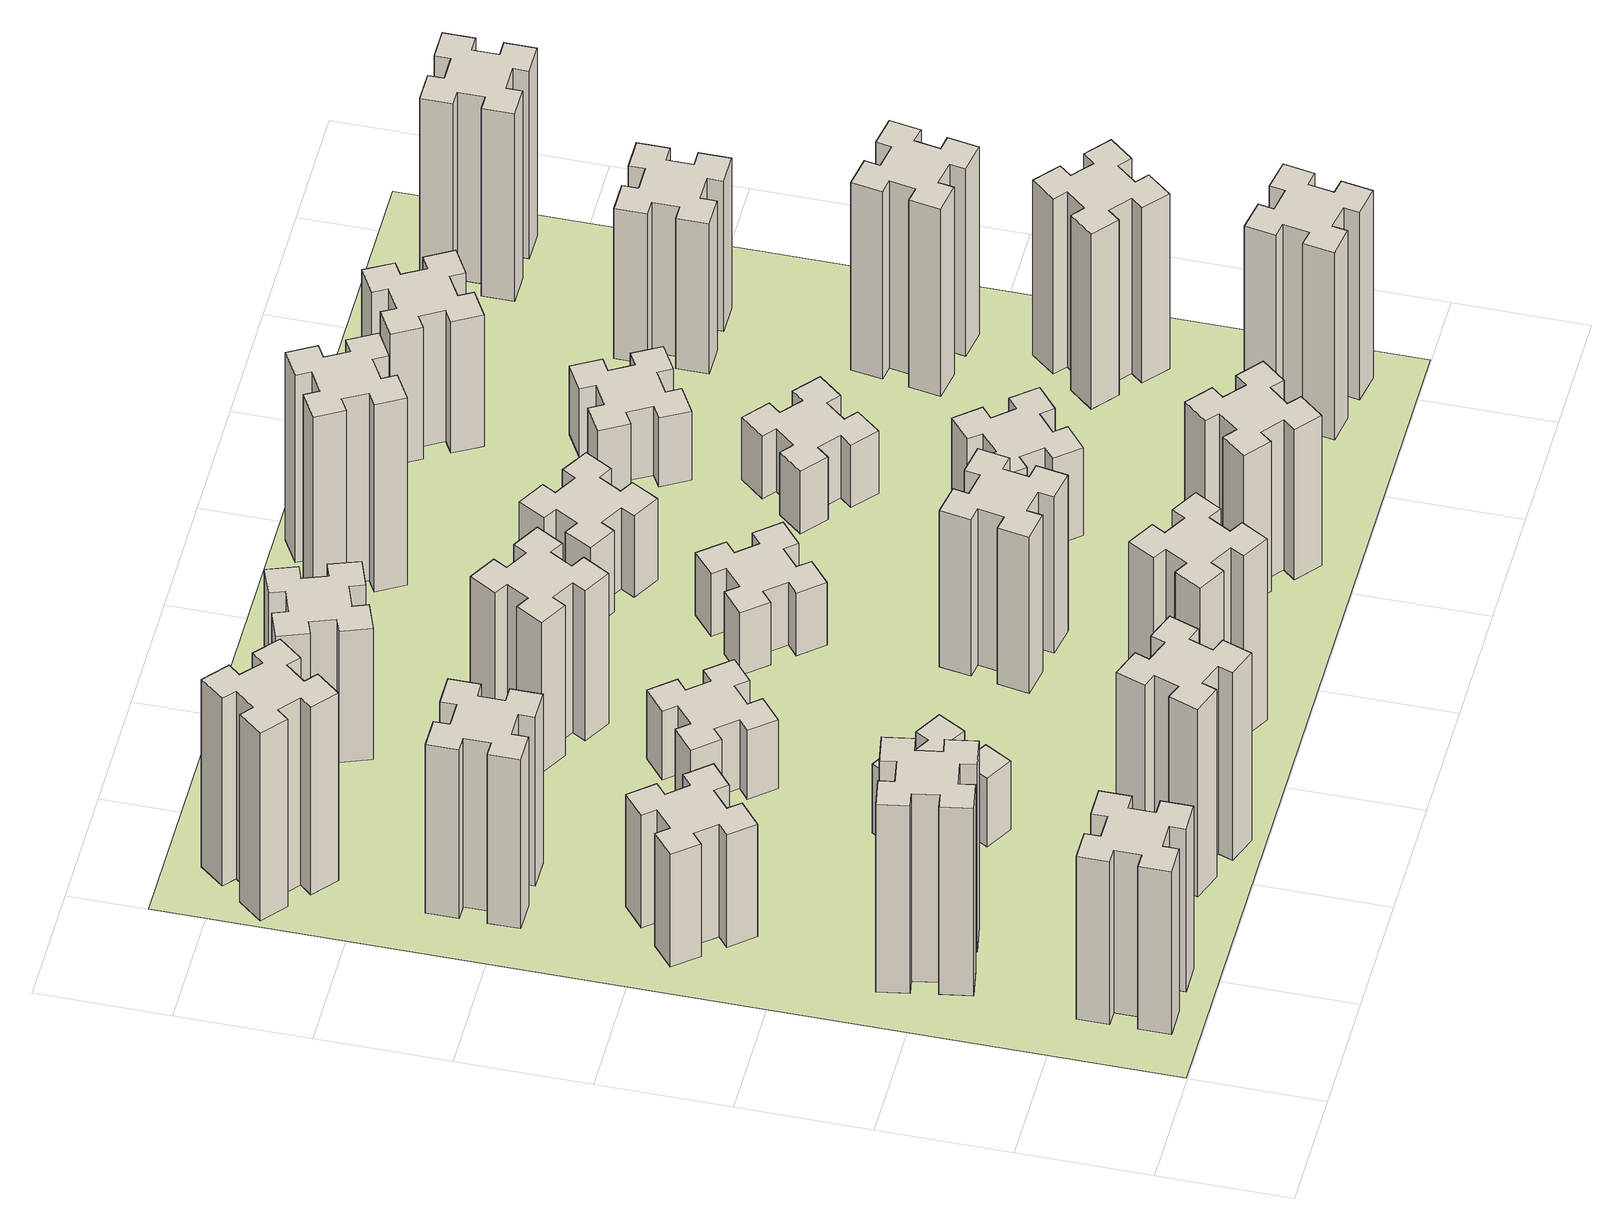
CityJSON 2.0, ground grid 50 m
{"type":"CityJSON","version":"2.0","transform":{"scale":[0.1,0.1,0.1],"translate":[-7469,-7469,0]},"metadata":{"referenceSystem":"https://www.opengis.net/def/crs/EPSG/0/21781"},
"CityObjects":{
"building1":{"type":"Building","attributes":{"class":"1000","function":"1000","usage":"1000","yearOfConstruction":2016,"roofType":"1000","measuredHeight":78,"storeysAboveGround":30,"storeysBelowGround":0},"geometry":[{"type":"Solid","lod":"1","boundaries":[[[[0,1,2,3,4,5,6,7,8,9,10,11,12,13,14,15,16,17,18,19]],[[17,16,20,21]],[[16,15,22,20]],[[15,14,23,22]],[[14,13,24,23]],[[13,12,25,24]],[[12,11,26,25]],[[11,10,27,26]],[[10,9,28,27]],[[9,8,29,28]],[[8,7,30,29]],[[7,6,31,30]],[[6,5,32,31]],[[5,4,33,32]],[[4,3,34,33]],[[3,2,35,34]],[[2,1,36,35]],[[1,0,37,36]],[[0,19,38,37]],[[19,18,39,38]],[[18,17,21,39]],[[24,25,26,27,28,29,30,31,32,33,34,35,36,37,38,39,21,20,22,23]]]]}]},
"building2":{"type":"Building","attributes":{"class":"1000","function":"1000","usage":"1000","yearOfConstruction":2016,"roofType":"1000","measuredHeight":90,"storeysAboveGround":30,"storeysBelowGround":0},"geometry":[{"type":"Solid","lod":"1","boundaries":[[[[40,41,42,43,44,45,46,47,48,49,50,51,52,53,54,55,56,57,58,59]],[[57,56,60,61]],[[56,55,62,60]],[[55,54,63,62]],[[54,53,64,63]],[[53,52,65,64]],[[52,51,66,65]],[[51,50,67,66]],[[50,49,68,67]],[[49,48,69,68]],[[48,47,70,69]],[[47,46,71,70]],[[46,45,72,71]],[[45,44,73,72]],[[44,43,74,73]],[[43,42,75,74]],[[42,41,76,75]],[[41,40,77,76]],[[40,59,78,77]],[[59,58,79,78]],[[58,57,61,79]],[[64,65,66,67,68,69,70,71,72,73,74,75,76,77,78,79,61,60,62,63]]]]}]},
"building3":{"type":"Building","attributes":{"class":"1000","function":"1000","usage":"1000","yearOfConstruction":2016,"roofType":"1000","measuredHeight":54,"storeysAboveGround":30,"storeysBelowGround":0},"geometry":[{"type":"Solid","lod":"1","boundaries":[[[[80,81,82,83,84,85,86,87,88,89,90,91,92,93,94,95,96,97,98,99]],[[97,96,100,101]],[[96,95,102,100]],[[95,94,103,102]],[[94,93,104,103]],[[93,92,105,104]],[[92,91,106,105]],[[91,90,107,106]],[[90,89,108,107]],[[89,88,109,108]],[[88,87,110,109]],[[87,86,111,110]],[[86,85,112,111]],[[85,84,113,112]],[[84,83,114,113]],[[83,82,115,114]],[[82,81,116,115]],[[81,80,117,116]],[[80,99,118,117]],[[99,98,119,118]],[[98,97,101,119]],[[104,105,106,107,108,109,110,111,112,113,114,115,116,117,118,119,101,100,102,103]]]]}]},
"building4":{"type":"Building","attributes":{"class":"1000","function":"1000","usage":"1000","yearOfConstruction":2016,"roofType":"1000","measuredHeight":81,"storeysAboveGround":30,"storeysBelowGround":0},"geometry":[{"type":"Solid","lod":"1","boundaries":[[[[120,121,122,123,124,125,126,127,128,129,130,131,132,133,134,135,136,137,138,139]],[[137,136,140,141]],[[136,135,142,140]],[[135,134,143,142]],[[134,133,144,143]],[[133,132,145,144]],[[132,131,146,145]],[[131,130,147,146]],[[130,129,148,147]],[[129,128,149,148]],[[128,127,150,149]],[[127,126,151,150]],[[126,125,152,151]],[[125,124,153,152]],[[124,123,154,153]],[[123,122,155,154]],[[122,121,156,155]],[[121,120,157,156]],[[120,139,158,157]],[[139,138,159,158]],[[138,137,141,159]],[[144,145,146,147,148,149,150,151,152,153,154,155,156,157,158,159,141,140,142,143]]]]}]},
"building5":{"type":"Building","attributes":{"class":"1000","function":"1000","usage":"1000","yearOfConstruction":2016,"roofType":"1000","measuredHeight":90,"storeysAboveGround":30,"storeysBelowGround":0},"geometry":[{"type":"Solid","lod":"1","boundaries":[[[[160,161,162,163,164,165,166,167,168,169,170,171,172,173,174,175,176,177,178,179]],[[177,176,180,181]],[[176,175,182,180]],[[175,174,183,182]],[[174,173,184,183]],[[173,172,185,184]],[[172,171,186,185]],[[171,170,187,186]],[[170,169,188,187]],[[169,168,189,188]],[[168,167,190,189]],[[167,166,191,190]],[[166,165,192,191]],[[165,164,193,192]],[[164,163,194,193]],[[163,162,195,194]],[[162,161,196,195]],[[161,160,197,196]],[[160,179,198,197]],[[179,178,199,198]],[[178,177,181,199]],[[184,185,186,187,188,189,190,191,192,193,194,195,196,197,198,199,181,180,182,183]]]]}]},
"building6":{"type":"Building","attributes":{"class":"1000","function":"1000","usage":"1000","yearOfConstruction":2016,"roofType":"1000","measuredHeight":90,"storeysAboveGround":30,"storeysBelowGround":0},"geometry":[{"type":"Solid","lod":"1","boundaries":[[[[200,201,202,203,204,205,206,207,208,209,210,211,212,213,214,215,216,217,218,219]],[[217,216,220,221]],[[216,215,222,220]],[[215,214,223,222]],[[214,213,224,223]],[[213,212,225,224]],[[212,211,226,225]],[[211,210,227,226]],[[210,209,228,227]],[[209,208,229,228]],[[208,207,230,229]],[[207,206,231,230]],[[206,205,232,231]],[[205,204,233,232]],[[204,203,234,233]],[[203,202,235,234]],[[202,201,236,235]],[[201,200,237,236]],[[200,219,238,237]],[[219,218,239,238]],[[218,217,221,239]],[[224,225,226,227,228,229,230,231,232,233,234,235,236,237,238,239,221,220,222,223]]]]}]},
"building7":{"type":"Building","attributes":{"class":"1000","function":"1000","usage":"1000","yearOfConstruction":2016,"roofType":"1000","measuredHeight":33,"storeysAboveGround":30,"storeysBelowGround":0},"geometry":[{"type":"Solid","lod":"1","boundaries":[[[[240,241,242,243,244,245,246,247,248,249,250,251,252,253,254,255,256,257,258,259]],[[257,256,260,261]],[[256,255,262,260]],[[255,254,263,262]],[[254,253,264,263]],[[253,252,265,264]],[[252,251,266,265]],[[251,250,267,266]],[[250,249,268,267]],[[249,248,269,268]],[[248,247,270,269]],[[247,246,271,270]],[[246,245,272,271]],[[245,244,273,272]],[[244,243,274,273]],[[243,242,275,274]],[[242,241,276,275]],[[241,240,277,276]],[[240,259,278,277]],[[259,258,279,278]],[[258,257,261,279]],[[264,265,266,267,268,269,270,271,272,273,274,275,276,277,278,279,261,260,262,263]]]]}]},
"building8":{"type":"Building","attributes":{"class":"1000","function":"1000","usage":"1000","yearOfConstruction":2016,"roofType":"1000","measuredHeight":33,"storeysAboveGround":30,"storeysBelowGround":0},"geometry":[{"type":"Solid","lod":"1","boundaries":[[[[280,281,282,283,284,285,286,287,288,289,290,291,292,293,294,295,296,297,298,299]],[[297,296,300,301]],[[296,295,302,300]],[[295,294,303,302]],[[294,293,304,303]],[[293,292,305,304]],[[292,291,306,305]],[[291,290,307,306]],[[290,289,308,307]],[[289,288,309,308]],[[288,287,310,309]],[[287,286,311,310]],[[286,285,312,311]],[[285,284,313,312]],[[284,283,314,313]],[[283,282,315,314]],[[282,281,316,315]],[[281,280,317,316]],[[280,299,318,317]],[[299,298,319,318]],[[298,297,301,319]],[[304,305,306,307,308,309,310,311,312,313,314,315,316,317,318,319,301,300,302,303]]]]}]},
"building9":{"type":"Building","attributes":{"class":"1000","function":"1000","usage":"1000","yearOfConstruction":2016,"roofType":"1000","measuredHeight":87,"storeysAboveGround":30,"storeysBelowGround":0},"geometry":[{"type":"Solid","lod":"1","boundaries":[[[[320,321,322,323,324,325,326,327,328,329,330,331,332,333,334,335,336,337,338,339]],[[337,336,340,341]],[[336,335,342,340]],[[335,334,343,342]],[[334,333,344,343]],[[333,332,345,344]],[[332,331,346,345]],[[331,330,347,346]],[[330,329,348,347]],[[329,328,349,348]],[[328,327,350,349]],[[327,326,351,350]],[[326,325,352,351]],[[325,324,353,352]],[[324,323,354,353]],[[323,322,355,354]],[[322,321,356,355]],[[321,320,357,356]],[[320,339,358,357]],[[339,338,359,358]],[[338,337,341,359]],[[344,345,346,347,348,349,350,351,352,353,354,355,356,357,358,359,341,340,342,343]]]]}]},
"building10":{"type":"Building","attributes":{"class":"1000","function":"1000","usage":"1000","yearOfConstruction":2016,"roofType":"1000","measuredHeight":72,"storeysAboveGround":30,"storeysBelowGround":0},"geometry":[{"type":"Solid","lod":"1","boundaries":[[[[360,361,362,363,364,365,366,367,368,369,370,371,372,373,374,375,376,377,378,379]],[[377,376,380,381]],[[376,375,382,380]],[[375,374,383,382]],[[374,373,384,383]],[[373,372,385,384]],[[372,371,386,385]],[[371,370,387,386]],[[370,369,388,387]],[[369,368,389,388]],[[368,367,390,389]],[[367,366,391,390]],[[366,365,392,391]],[[365,364,393,392]],[[364,363,394,393]],[[363,362,395,394]],[[362,361,396,395]],[[361,360,397,396]],[[360,379,398,397]],[[379,378,399,398]],[[378,377,381,399]],[[384,385,386,387,388,389,390,391,392,393,394,395,396,397,398,399,381,380,382,383]]]]}]},
"building11":{"type":"Building","attributes":{"class":"1000","function":"1000","usage":"1000","yearOfConstruction":2016,"roofType":"1000","measuredHeight":63,"storeysAboveGround":30,"storeysBelowGround":0},"geometry":[{"type":"Solid","lod":"1","boundaries":[[[[400,401,402,403,404,405,406,407,408,409,410,411,412,413,414,415,416,417,418,419]],[[417,416,420,421]],[[416,415,422,420]],[[415,414,423,422]],[[414,413,424,423]],[[413,412,425,424]],[[412,411,426,425]],[[411,410,427,426]],[[410,409,428,427]],[[409,408,429,428]],[[408,407,430,429]],[[407,406,431,430]],[[406,405,432,431]],[[405,404,433,432]],[[404,403,434,433]],[[403,402,435,434]],[[402,401,436,435]],[[401,400,437,436]],[[400,419,438,437]],[[419,418,439,438]],[[418,417,421,439]],[[424,425,426,427,428,429,430,431,432,433,434,435,436,437,438,439,421,420,422,423]]]]}]},
"building12":{"type":"Building","attributes":{"class":"1000","function":"1000","usage":"1000","yearOfConstruction":2016,"roofType":"1000","measuredHeight":75,"storeysAboveGround":30,"storeysBelowGround":0},"geometry":[{"type":"Solid","lod":"1","boundaries":[[[[440,441,442,443,444,445,446,447,448,449,450,451,452,453,454,455,456,457,458,459]],[[457,456,460,461]],[[456,455,462,460]],[[455,454,463,462]],[[454,453,464,463]],[[453,452,465,464]],[[452,451,466,465]],[[451,450,467,466]],[[450,449,468,467]],[[449,448,469,468]],[[448,447,470,469]],[[447,446,471,470]],[[446,445,472,471]],[[445,444,473,472]],[[444,443,474,473]],[[443,442,475,474]],[[442,441,476,475]],[[441,440,477,476]],[[440,459,478,477]],[[459,458,479,478]],[[458,457,461,479]],[[464,465,466,467,468,469,470,471,472,473,474,475,476,477,478,479,461,460,462,463]]]]}]},
"building13":{"type":"Building","attributes":{"class":"1000","function":"1000","usage":"1000","yearOfConstruction":2016,"roofType":"1000","measuredHeight":30,"storeysAboveGround":30,"storeysBelowGround":0},"geometry":[{"type":"Solid","lod":"1","boundaries":[[[[480,481,482,483,484,485,486,487,488,489,490,491,492,493,494,495,496,497,498,499]],[[497,496,500,501]],[[496,495,502,500]],[[495,494,503,502]],[[494,493,504,503]],[[493,492,505,504]],[[492,491,506,505]],[[491,490,507,506]],[[490,489,508,507]],[[489,488,509,508]],[[488,487,510,509]],[[487,486,511,510]],[[486,485,512,511]],[[485,484,513,512]],[[484,483,514,513]],[[483,482,515,514]],[[482,481,516,515]],[[481,480,517,516]],[[480,499,518,517]],[[499,498,519,518]],[[498,497,501,519]],[[504,505,506,507,508,509,510,511,512,513,514,515,516,517,518,519,501,500,502,503]]]]}]},
"building14":{"type":"Building","attributes":{"class":"1000","function":"1000","usage":"1000","yearOfConstruction":2016,"roofType":"1000","measuredHeight":72,"storeysAboveGround":30,"storeysBelowGround":0},"geometry":[{"type":"Solid","lod":"1","boundaries":[[[[520,521,522,523,524,525,526,527,528,529,530,531,532,533,534,535,536,537,538,539]],[[537,536,540,541]],[[536,535,542,540]],[[535,534,543,542]],[[534,533,544,543]],[[533,532,545,544]],[[532,531,546,545]],[[531,530,547,546]],[[530,529,548,547]],[[529,528,549,548]],[[528,527,550,549]],[[527,526,551,550]],[[526,525,552,551]],[[525,524,553,552]],[[524,523,554,553]],[[523,522,555,554]],[[522,521,556,555]],[[521,520,557,556]],[[520,539,558,557]],[[539,538,559,558]],[[538,537,541,559]],[[544,545,546,547,548,549,550,551,552,553,554,555,556,557,558,559,541,540,542,543]]]]}]},
"building15":{"type":"Building","attributes":{"class":"1000","function":"1000","usage":"1000","yearOfConstruction":2016,"roofType":"1000","measuredHeight":39,"storeysAboveGround":30,"storeysBelowGround":0},"geometry":[{"type":"Solid","lod":"1","boundaries":[[[[560,561,562,563,564,565,566,567,568,569,570,571,572,573,574,575,576,577,578,579]],[[577,576,580,581]],[[576,575,582,580]],[[575,574,583,582]],[[574,573,584,583]],[[573,572,585,584]],[[572,571,586,585]],[[571,570,587,586]],[[570,569,588,587]],[[569,568,589,588]],[[568,567,590,589]],[[567,566,591,590]],[[566,565,592,591]],[[565,564,593,592]],[[564,563,594,593]],[[563,562,595,594]],[[562,561,596,595]],[[561,560,597,596]],[[560,579,598,597]],[[579,578,599,598]],[[578,577,581,599]],[[584,585,586,587,588,589,590,591,592,593,594,595,596,597,598,599,581,580,582,583]]]]}]},
"building16":{"type":"Building","attributes":{"class":"1000","function":"1000","usage":"1000","yearOfConstruction":2016,"roofType":"1000","measuredHeight":90,"storeysAboveGround":30,"storeysBelowGround":0},"geometry":[{"type":"Solid","lod":"1","boundaries":[[[[600,601,602,603,604,605,606,607,608,609,610,611,612,613,614,615,616,617,618,619]],[[617,616,620,621]],[[616,615,622,620]],[[615,614,623,622]],[[614,613,624,623]],[[613,612,625,624]],[[612,611,626,625]],[[611,610,627,626]],[[610,609,628,627]],[[609,608,629,628]],[[608,607,630,629]],[[607,606,631,630]],[[606,605,632,631]],[[605,604,633,632]],[[604,603,634,633]],[[603,602,635,634]],[[602,601,636,635]],[[601,600,637,636]],[[600,619,638,637]],[[619,618,639,638]],[[618,617,621,639]],[[624,625,626,627,628,629,630,631,632,633,634,635,636,637,638,639,621,620,622,623]]]]}]},
"building17":{"type":"Building","attributes":{"class":"1000","function":"1000","usage":"1000","yearOfConstruction":2016,"roofType":"1000","measuredHeight":42,"storeysAboveGround":30,"storeysBelowGround":0},"geometry":[{"type":"Solid","lod":"1","boundaries":[[[[640,641,642,643,644,645,646,647,648,649,650,651,652,653,654,655,656,657,658,659]],[[657,656,660,661]],[[656,655,662,660]],[[655,654,663,662]],[[654,653,664,663]],[[653,652,665,664]],[[652,651,666,665]],[[651,650,667,666]],[[650,649,668,667]],[[649,648,669,668]],[[648,647,670,669]],[[647,646,671,670]],[[646,645,672,671]],[[645,644,673,672]],[[644,643,674,673]],[[643,642,675,674]],[[642,641,676,675]],[[641,640,677,676]],[[640,659,678,677]],[[659,658,679,678]],[[658,657,661,679]],[[664,665,666,667,668,669,670,671,672,673,674,675,676,677,678,679,661,660,662,663]]]]}]},
"building18":{"type":"Building","attributes":{"class":"1000","function":"1000","usage":"1000","yearOfConstruction":2016,"roofType":"1000","measuredHeight":30,"storeysAboveGround":30,"storeysBelowGround":0},"geometry":[{"type":"Solid","lod":"1","boundaries":[[[[680,681,682,683,684,685,686,687,688,689,690,691,692,693,694,695,696,697,698,699]],[[697,696,700,701]],[[696,695,702,700]],[[695,694,703,702]],[[694,693,704,703]],[[693,692,705,704]],[[692,691,706,705]],[[691,690,707,706]],[[690,689,708,707]],[[689,688,709,708]],[[688,687,710,709]],[[687,686,711,710]],[[686,685,712,711]],[[685,684,713,712]],[[684,683,714,713]],[[683,682,715,714]],[[682,681,716,715]],[[681,680,717,716]],[[680,699,718,717]],[[699,698,719,718]],[[698,697,701,719]],[[704,705,706,707,708,709,710,711,712,713,714,715,716,717,718,719,701,700,702,703]]]]}]},
"building19":{"type":"Building","attributes":{"class":"1000","function":"1000","usage":"1000","yearOfConstruction":2016,"roofType":"1000","measuredHeight":33,"storeysAboveGround":30,"storeysBelowGround":0},"geometry":[{"type":"Solid","lod":"1","boundaries":[[[[720,721,722,723,724,725,726,727,728,729,730,731,732,733,734,735,736,737,738,739]],[[737,736,740,741]],[[736,735,742,740]],[[735,734,743,742]],[[734,733,744,743]],[[733,732,745,744]],[[732,731,746,745]],[[731,730,747,746]],[[730,729,748,747]],[[729,728,749,748]],[[728,727,750,749]],[[727,726,751,750]],[[726,725,752,751]],[[725,724,753,752]],[[724,723,754,753]],[[723,722,755,754]],[[722,721,756,755]],[[721,720,757,756]],[[720,739,758,757]],[[739,738,759,758]],[[738,737,741,759]],[[744,745,746,747,748,749,750,751,752,753,754,755,756,757,758,759,741,740,742,743]]]]}]},
"building20":{"type":"Building","attributes":{"class":"1000","function":"1000","usage":"1000","yearOfConstruction":2016,"roofType":"1000","measuredHeight":90,"storeysAboveGround":30,"storeysBelowGround":0},"geometry":[{"type":"Solid","lod":"1","boundaries":[[[[760,761,762,763,764,765,766,767,768,769,770,771,772,773,774,775,776,777,778,779]],[[777,776,780,781]],[[776,775,782,780]],[[775,774,783,782]],[[774,773,784,783]],[[773,772,785,784]],[[772,771,786,785]],[[771,770,787,786]],[[770,769,788,787]],[[769,768,789,788]],[[768,767,790,789]],[[767,766,791,790]],[[766,765,792,791]],[[765,764,793,792]],[[764,763,794,793]],[[763,762,795,794]],[[762,761,796,795]],[[761,760,797,796]],[[760,779,798,797]],[[779,778,799,798]],[[778,777,781,799]],[[784,785,786,787,788,789,790,791,792,793,794,795,796,797,798,799,781,780,782,783]]]]}]},
"building21":{"type":"Building","attributes":{"class":"1000","function":"1000","usage":"1000","yearOfConstruction":2016,"roofType":"1000","measuredHeight":63,"storeysAboveGround":30,"storeysBelowGround":0},"geometry":[{"type":"Solid","lod":"1","boundaries":[[[[800,801,802,803,804,805,806,807,808,809,810,811,812,813,814,815,816,817,818,819]],[[817,816,820,821]],[[816,815,822,820]],[[815,814,823,822]],[[814,813,824,823]],[[813,812,825,824]],[[812,811,826,825]],[[811,810,827,826]],[[810,809,828,827]],[[809,808,829,828]],[[808,807,830,829]],[[807,806,831,830]],[[806,805,832,831]],[[805,804,833,832]],[[804,803,834,833]],[[803,802,835,834]],[[802,801,836,835]],[[801,800,837,836]],[[800,819,838,837]],[[819,818,839,838]],[[818,817,821,839]],[[824,825,826,827,828,829,830,831,832,833,834,835,836,837,838,839,821,820,822,823]]]]}]},
"building22":{"type":"Building","attributes":{"class":"1000","function":"1000","usage":"1000","yearOfConstruction":2016,"roofType":"1000","measuredHeight":84,"storeysAboveGround":30,"storeysBelowGround":0},"geometry":[{"type":"Solid","lod":"1","boundaries":[[[[840,841,842,843,844,845,846,847,848,849,850,851,852,853,854,855,856,857,858,859]],[[857,856,860,861]],[[856,855,862,860]],[[855,854,863,862]],[[854,853,864,863]],[[853,852,865,864]],[[852,851,866,865]],[[851,850,867,866]],[[850,849,868,867]],[[849,848,869,868]],[[848,847,870,869]],[[847,846,871,870]],[[846,845,872,871]],[[845,844,873,872]],[[844,843,874,873]],[[843,842,875,874]],[[842,841,876,875]],[[841,840,877,876]],[[840,859,878,877]],[[859,858,879,878]],[[858,857,861,879]],[[864,865,866,867,868,869,870,871,872,873,874,875,876,877,878,879,861,860,862,863]]]]}]},
"building23":{"type":"Building","attributes":{"class":"1000","function":"1000","usage":"1000","yearOfConstruction":2016,"roofType":"1000","measuredHeight":90,"storeysAboveGround":30,"storeysBelowGround":0},"geometry":[{"type":"Solid","lod":"1","boundaries":[[[[880,881,882,883,884,885,886,887,888,889,890,891,892,893,894,895,896,897,898,899]],[[897,896,900,901]],[[896,895,902,900]],[[895,894,903,902]],[[894,893,904,903]],[[893,892,905,904]],[[892,891,906,905]],[[891,890,907,906]],[[890,889,908,907]],[[889,888,909,908]],[[888,887,910,909]],[[887,886,911,910]],[[886,885,912,911]],[[885,884,913,912]],[[884,883,914,913]],[[883,882,915,914]],[[882,881,916,915]],[[881,880,917,916]],[[880,899,918,917]],[[899,898,919,918]],[[898,897,901,919]],[[904,905,906,907,908,909,910,911,912,913,914,915,916,917,918,919,901,900,902,903]]]]}]},
"building24":{"type":"Building","attributes":{"class":"1000","function":"1000","usage":"1000","yearOfConstruction":2016,"roofType":"1000","measuredHeight":72,"storeysAboveGround":30,"storeysBelowGround":0},"geometry":[{"type":"Solid","lod":"1","boundaries":[[[[920,921,922,923,924,925,926,927,928,929,930,931,932,933,934,935,936,937,938,939]],[[937,936,940,941]],[[936,935,942,940]],[[935,934,943,942]],[[934,933,944,943]],[[933,932,945,944]],[[932,931,946,945]],[[931,930,947,946]],[[930,929,948,947]],[[929,928,949,948]],[[928,927,950,949]],[[927,926,951,950]],[[926,925,952,951]],[[925,924,953,952]],[[924,923,954,953]],[[923,922,955,954]],[[922,921,956,955]],[[921,920,957,956]],[[920,939,958,957]],[[939,938,959,958]],[[938,937,941,959]],[[944,945,946,947,948,949,950,951,952,953,954,955,956,957,958,959,941,940,942,943]]]]}]},
"building25":{"type":"Building","attributes":{"class":"1000","function":"1000","usage":"1000","yearOfConstruction":2016,"roofType":"1000","measuredHeight":90,"storeysAboveGround":30,"storeysBelowGround":0},"geometry":[{"type":"Solid","lod":"1","boundaries":[[[[960,961,962,963,964,965,966,967,968,969,970,971,972,973,974,975,976,977,978,979]],[[977,976,980,981]],[[976,975,982,980]],[[975,974,983,982]],[[974,973,984,983]],[[973,972,985,984]],[[972,971,986,985]],[[971,970,987,986]],[[970,969,988,987]],[[969,968,989,988]],[[968,967,990,989]],[[967,966,991,990]],[[966,965,992,991]],[[965,964,993,992]],[[964,963,994,993]],[[963,962,995,994]],[[962,961,996,995]],[[961,960,997,996]],[[960,979,998,997]],[[979,978,999,998]],[[978,977,981,999]],[[984,985,986,987,988,989,990,991,992,993,994,995,996,997,998,999,981,980,982,983]]]]}]},
"landuse1":{"type":"LandUse","attributes":{"name":"plot1","function":"1010"},"geometry":[{"type":"MultiSurface","lod":"1","boundaries":[[[1000,1001,1002,1003]]]}]}
},
"vertices":[
[265,325,0],[265,225,0],[205,225,0],[205,105,0],[325,105,0],[325,165,0],[425,165,0],[425,105,0],[545,105,0],[545,225,0],[485,225,0],[485,325,0],[545,325,0],[545,445,0],[425,445,0],[425,385,0],[325,385,0],[325,445,0],[205,445,0],[205,325,0],[325,385,780],[325,445,780],[425,385,780],[425,445,780],[545,445,780],[545,325,780],[485,325,780],[485,225,780],[545,225,780],[545,105,780],[425,105,780],[425,165,780],[325,165,780],[325,105,780],[205,105,780],[205,225,780],[265,225,780],[265,325,780],[205,325,780],[205,445,780],
[492,985,0],[475,1084,0],[534,1094,0],[513,1212,0],[395,1191,0],[405,1132,0],[307,1115,0],[297,1174,0],[178,1153,0],[199,1035,0],[258,1045,0],[276,947,0],[217,937,0],[237,818,0],[356,839,0],[345,898,0],[444,916,0],[454,857,0],[572,877,0],[551,996,0],[444,916,900],[454,857,900],[345,898,900],[356,839,900],[237,818,900],[217,937,900],[276,947,900],[258,1045,900],[199,1035,900],[178,1153,900],[297,1174,900],[307,1115,900],[405,1132,900],[395,1191,900],[513,1212,900],[534,1094,900],[475,1084,900],[492,985,900],[551,996,900],[572,877,900],
[492,1888,0],[427,1964,0],[473,2003,0],[396,2095,0],[304,2018,0],[343,1972,0],[266,1907,0],[228,1953,0],[136,1876,0],[213,1784,0],[259,1823,0],[323,1746,0],[277,1708,0],[354,1616,0],[446,1693,0],[408,1739,0],[484,1803,0],[523,1757,0],[615,1834,0],[538,1926,0],[484,1803,540],[523,1757,540],[408,1739,540],[446,1693,540],[354,1616,540],[277,1708,540],[323,1746,540],[259,1823,540],[213,1784,540],[136,1876,540],[228,1953,540],[266,1907,540],[343,1972,540],[304,2018,540],[396,2095,540],[473,2003,540],[427,1964,540],[492,1888,540],[538,1926,540],[615,1834,540],
[485,2545,0],[485,2645,0],[545,2645,0],[545,2765,0],[425,2765,0],[425,2705,0],[325,2705,0],[325,2765,0],[205,2765,0],[205,2645,0],[265,2645,0],[265,2545,0],[205,2545,0],[205,2425,0],[325,2425,0],[325,2485,0],[425,2485,0],[425,2425,0],[545,2425,0],[545,2545,0],[425,2485,810],[425,2425,810],[325,2485,810],[325,2425,810],[205,2425,810],[205,2545,810],[265,2545,810],[265,2645,810],[205,2645,810],[205,2765,810],[325,2765,810],[325,2705,810],[425,2705,810],[425,2765,810],[545,2765,810],[545,2645,810],[485,2645,810],[485,2545,810],[545,2545,810],[545,2425,810],
[1029,360,0],[995,266,0],[939,287,0],[897,174,0],[1010,133,0],[1031,189,0],[1125,155,0],[1104,99,0],[1217,57,0],[1258,170,0],[1202,191,0],[1236,285,0],[1292,264,0],[1333,377,0],[1220,418,0],[1200,362,0],[1106,396,0],[1127,452,0],[1014,493,0],[973,380,0],[1106,396,900],[1127,452,900],[1200,362,900],[1220,418,900],[1333,377,900],[1292,264,900],[1236,285,900],[1202,191,900],[1258,170,900],[1217,57,900],[1104,99,900],[1125,155,900],[1031,189,900],[1010,133,900],[897,174,900],[939,287,900],[995,266,900],[1029,360,900],[973,380,900],[1014,493,900],
[384,3387,0],[308,3452,0],[346,3498,0],[254,3575,0],[177,3483,0],[223,3444,0],[159,3368,0],[113,3406,0],[36,3314,0],[128,3237,0],[166,3283,0],[243,3219,0],[204,3173,0],[296,3096,0],[373,3188,0],[327,3226,0],[392,3303,0],[438,3264,0],[515,3356,0],[423,3433,0],[392,3303,900],[438,3264,900],[327,3226,900],[373,3188,900],[296,3096,900],[204,3173,900],[243,3219,900],[166,3283,900],[128,3237,900],[36,3314,900],[113,3406,900],[159,3368,900],[223,3444,900],[177,3483,900],[254,3575,900],[346,3498,900],[308,3452,900],[384,3387,900],[423,3433,900],[515,3356,900],
[1086,1017,0],[1136,1104,0],[1188,1074,0],[1248,1178,0],[1144,1238,0],[1114,1186,0],[1027,1236,0],[1057,1288,0],[953,1348,0],[893,1244,0],[945,1214,0],[895,1127,0],[843,1157,0],[783,1053,0],[887,993,0],[917,1045,0],[1004,995,0],[974,943,0],[1078,883,0],[1138,987,0],[1004,995,330],[974,943,330],[917,1045,330],[887,993,330],[783,1053,330],[843,1157,330],[895,1127,330],[945,1214,330],[893,1244,330],[953,1348,330],[1057,1288,330],[1027,1236,330],[1114,1186,330],[1144,1238,330],[1248,1178,330],[1188,1074,330],[1136,1104,330],[1086,1017,330],[1138,987,330],[1078,883,330],
[1083,2072,0],[1006,2007,0],[968,2053,0],[876,1976,0],[953,1884,0],[999,1923,0],[1063,1846,0],[1017,1808,0],[1094,1716,0],[1186,1793,0],[1148,1839,0],[1224,1903,0],[1263,1857,0],[1355,1934,0],[1278,2026,0],[1232,1988,0],[1167,2064,0],[1213,2103,0],[1136,2195,0],[1044,2118,0],[1167,2064,330],[1213,2103,330],[1232,1988,330],[1278,2026,330],[1355,1934,330],[1263,1857,330],[1224,1903,330],[1148,1839,330],[1186,1793,330],[1094,1716,330],[1017,1808,330],[1063,1846,330],[999,1923,330],[953,1884,330],[876,1976,330],[968,2053,330],[1006,2007,330],[1083,2072,330],[1044,2118,330],[1136,2195,330],
[1657,305,0],[1744,255,0],[1714,203,0],[1818,143,0],[1878,247,0],[1826,277,0],[1876,364,0],[1928,334,0],[1988,438,0],[1884,498,0],[1854,446,0],[1767,496,0],[1797,548,0],[1693,608,0],[1633,504,0],[1685,474,0],[1635,387,0],[1583,417,0],[1523,313,0],[1627,253,0],[1635,387,870],[1583,417,870],[1685,474,870],[1633,504,870],[1693,608,870],[1797,548,870],[1767,496,870],[1854,446,870],[1884,498,870],[1988,438,870],[1928,334,870],[1876,364,870],[1826,277,870],[1878,247,870],[1818,143,870],[1714,203,870],[1744,255,870],[1657,305,870],[1627,253,870],[1523,313,870],
[1314,2666,0],[1227,2716,0],[1257,2768,0],[1153,2828,0],[1093,2724,0],[1145,2694,0],[1095,2607,0],[1043,2637,0],[983,2533,0],[1087,2473,0],[1117,2525,0],[1204,2475,0],[1174,2423,0],[1278,2363,0],[1338,2467,0],[1286,2497,0],[1336,2584,0],[1388,2554,0],[1448,2658,0],[1344,2718,0],[1336,2584,720],[1388,2554,720],[1286,2497,720],[1338,2467,720],[1278,2363,720],[1174,2423,720],[1204,2475,720],[1117,2525,720],[1087,2473,720],[983,2533,720],[1043,2637,720],[1095,2607,720],[1145,2694,720],[1093,2724,720],[1153,2828,720],[1257,2768,720],[1227,2716,720],[1314,2666,720],[1344,2718,720],[1448,2658,720],
[1025,3456,0],[931,3422,0],[910,3478,0],[797,3437,0],[839,3324,0],[895,3345,0],[929,3251,0],[873,3230,0],[914,3117,0],[1027,3159,0],[1006,3215,0],[1100,3249,0],[1120,3193,0],[1233,3234,0],[1192,3347,0],[1136,3326,0],[1102,3420,0],[1158,3440,0],[1117,3553,0],[1004,3512,0],[1102,3420,630],[1158,3440,630],[1136,3326,630],[1192,3347,630],[1233,3234,630],[1120,3193,630],[1100,3249,630],[1006,3215,630],[1027,3159,630],[914,3117,630],[873,3230,630],[929,3251,630],[895,3345,630],[839,3324,630],[797,3437,630],[910,3478,630],[931,3422,630],[1025,3456,630],[1004,3512,630],[1117,3553,630],
[2055,1047,0],[2072,1145,0],[2131,1135,0],[2152,1253,0],[2034,1274,0],[2024,1215,0],[1925,1232,0],[1936,1291,0],[1817,1312,0],[1797,1194,0],[1856,1184,0],[1838,1085,0],[1779,1096,0],[1758,977,0],[1877,957,0],[1887,1016,0],[1985,998,0],[1975,939,0],[2093,918,0],[2114,1037,0],[1985,998,750],[1975,939,750],[1887,1016,750],[1877,957,750],[1758,977,750],[1779,1096,750],[1838,1085,750],[1856,1184,750],[1797,1194,750],[1817,1312,750],[1936,1291,750],[1925,1232,750],[2024,1215,750],[2034,1274,750],[2152,1253,750],[2131,1135,750],[2072,1145,750],[2055,1047,750],[2114,1037,750],[2093,918,750],
[1972,1988,0],[1907,2064,0],[1953,2103,0],[1876,2195,0],[1784,2118,0],[1823,2072,0],[1746,2007,0],[1708,2053,0],[1616,1976,0],[1693,1884,0],[1739,1923,0],[1803,1846,0],[1757,1808,0],[1834,1716,0],[1926,1793,0],[1888,1839,0],[1964,1903,0],[2003,1857,0],[2095,1934,0],[2018,2026,0],[1964,1903,300],[2003,1857,300],[1888,1839,300],[1926,1793,300],[1834,1716,300],[1757,1808,300],[1803,1846,300],[1739,1923,300],[1693,1884,300],[1616,1976,300],[1708,2053,300],[1746,2007,300],[1823,2072,300],[1784,2118,300],[1876,2195,300],[1953,2103,300],[1907,2064,300],[1972,1988,300],[2018,2026,300],[2095,1934,300],
[2486,323,0],[2563,259,0],[2524,213,0],[2616,136,0],[2693,228,0],[2647,266,0],[2712,343,0],[2758,304,0],[2835,396,0],[2743,473,0],[2704,427,0],[2628,492,0],[2666,538,0],[2574,615,0],[2497,523,0],[2543,484,0],[2479,408,0],[2433,446,0],[2356,354,0],[2448,277,0],[2479,408,720],[2433,446,720],[2543,484,720],[2497,523,720],[2574,615,720],[2666,538,720],[2628,492,720],[2704,427,720],[2743,473,720],[2835,396,720],[2758,304,720],[2712,343,720],[2647,266,720],[2693,228,720],[2616,136,720],[2524,213,720],[2563,259,720],[2486,323,720],[2448,277,720],[2356,354,720],
[2026,2497,0],[2076,2584,0],[2128,2554,0],[2188,2658,0],[2084,2718,0],[2054,2666,0],[1967,2716,0],[1997,2768,0],[1893,2828,0],[1833,2724,0],[1885,2694,0],[1835,2607,0],[1783,2637,0],[1723,2533,0],[1827,2473,0],[1857,2525,0],[1944,2475,0],[1914,2423,0],[2018,2363,0],[2078,2467,0],[1944,2475,390],[1914,2423,390],[1857,2525,390],[1827,2473,390],[1723,2533,390],[1783,2637,390],[1835,2607,390],[1885,2694,390],[1833,2724,390],[1893,2828,390],[1997,2768,390],[1967,2716,390],[2054,2666,390],[2084,2718,390],[2188,2658,390],[2128,2554,390],[2076,2584,390],[2026,2497,390],[2078,2467,390],[2018,2363,390],
[1844,3556,0],[1757,3506,0],[1727,3558,0],[1623,3498,0],[1683,3394,0],[1735,3424,0],[1785,3337,0],[1733,3307,0],[1793,3203,0],[1897,3263,0],[1867,3315,0],[1954,3365,0],[1984,3313,0],[2088,3373,0],[2028,3477,0],[1976,3447,0],[1926,3534,0],[1978,3564,0],[1918,3668,0],[1814,3608,0],[1926,3534,900],[1978,3564,900],[1976,3447,900],[2028,3477,900],[2088,3373,900],[1984,3313,900],[1954,3365,900],[1867,3315,900],[1897,3263,900],[1793,3203,900],[1733,3307,900],[1785,3337,900],[1735,3424,900],[1683,3394,900],[1623,3498,900],[1727,3558,900],[1757,3506,900],[1844,3556,900],[1814,3608,900],[1918,3668,900],
[2563,1332,0],[2486,1267,0],[2448,1313,0],[2356,1236,0],[2433,1144,0],[2479,1183,0],[2543,1106,0],[2497,1068,0],[2574,976,0],[2666,1053,0],[2628,1099,0],[2704,1163,0],[2743,1117,0],[2835,1194,0],[2758,1286,0],[2712,1248,0],[2647,1324,0],[2693,1363,0],[2616,1455,0],[2524,1378,0],[2647,1324,420],[2693,1363,420],[2712,1248,420],[2758,1286,420],[2835,1194,420],[2743,1117,420],[2704,1163,420],[2628,1099,420],[2666,1053,420],[2574,976,420],[2497,1068,420],[2543,1106,420],[2479,1183,420],[2433,1144,420],[2356,1236,420],[2448,1313,420],[2486,1267,420],[2563,1332,420],[2524,1378,420],[2616,1455,420],
[2704,2007,0],[2628,2072,0],[2666,2118,0],[2574,2195,0],[2497,2103,0],[2543,2064,0],[2479,1988,0],[2433,2026,0],[2356,1934,0],[2448,1857,0],[2486,1903,0],[2563,1839,0],[2524,1793,0],[2616,1716,0],[2693,1808,0],[2647,1846,0],[2712,1923,0],[2758,1884,0],[2835,1976,0],[2743,2053,0],[2712,1923,300],[2758,1884,300],[2647,1846,300],[2693,1808,300],[2616,1716,300],[2524,1793,300],[2563,1839,300],[2486,1903,300],[2448,1857,300],[2356,1934,300],[2433,2026,300],[2479,1988,300],[2543,2064,300],[2497,2103,300],[2574,2195,300],[2666,2118,300],[2628,2072,300],[2704,2007,300],[2743,2053,300],[2835,1976,300],
[2475,2584,0],[2525,2497,0],[2473,2467,0],[2533,2363,0],[2637,2423,0],[2607,2475,0],[2694,2525,0],[2724,2473,0],[2828,2533,0],[2768,2637,0],[2716,2607,0],[2666,2694,0],[2718,2724,0],[2658,2828,0],[2554,2768,0],[2584,2716,0],[2497,2666,0],[2467,2718,0],[2363,2658,0],[2423,2554,0],[2497,2666,330],[2467,2718,330],[2584,2716,330],[2554,2768,330],[2658,2828,330],[2718,2724,330],[2666,2694,330],[2716,2607,330],[2768,2637,330],[2828,2533,330],[2724,2473,330],[2694,2525,330],[2607,2475,330],[2637,2423,330],[2533,2363,330],[2473,2467,330],[2525,2497,330],[2475,2584,330],[2423,2554,330],[2363,2658,330],
[3504,475,0],[3405,492,0],[3416,551,0],[3297,572,0],[3277,454,0],[3336,444,0],[3318,345,0],[3259,356,0],[3238,237,0],[3357,217,0],[3367,276,0],[3465,258,0],[3455,199,0],[3573,178,0],[3594,297,0],[3535,307,0],[3552,405,0],[3611,395,0],[3632,513,0],[3514,534,0],[3552,405,900],[3611,395,900],[3535,307,900],[3594,297,900],[3573,178,900],[3455,199,900],[3465,258,900],[3367,276,900],[3357,217,900],[3238,237,900],[3259,356,900],[3318,345,900],[3336,444,900],[3277,454,900],[3297,572,900],[3416,551,900],[3405,492,900],[3504,475,900],[3514,534,900],[3632,513,900],
[2716,3347,0],[2666,3434,0],[2718,3464,0],[2658,3568,0],[2554,3508,0],[2584,3456,0],[2497,3406,0],[2467,3458,0],[2363,3398,0],[2423,3294,0],[2475,3324,0],[2525,3237,0],[2473,3207,0],[2533,3103,0],[2637,3163,0],[2607,3215,0],[2694,3265,0],[2724,3213,0],[2828,3273,0],[2768,3377,0],[2694,3265,630],[2724,3213,630],[2607,3215,630],[2637,3163,630],[2533,3103,630],[2473,3207,630],[2525,3237,630],[2475,3324,630],[2423,3294,630],[2363,3398,630],[2467,3458,630],[2497,3406,630],[2584,3456,630],[2554,3508,630],[2658,3568,630],[2718,3464,630],[2666,3434,630],[2716,3347,630],[2768,3377,630],[2828,3273,630],
[3487,1006,0],[3552,1083,0],[3598,1044,0],[3675,1136,0],[3583,1213,0],[3544,1167,0],[3468,1232,0],[3506,1278,0],[3414,1355,0],[3337,1263,0],[3383,1224,0],[3319,1148,0],[3273,1186,0],[3196,1094,0],[3288,1017,0],[3326,1063,0],[3403,999,0],[3364,953,0],[3456,876,0],[3533,968,0],[3403,999,840],[3364,953,840],[3326,1063,840],[3288,1017,840],[3196,1094,840],[3273,1186,840],[3319,1148,840],[3383,1224,840],[3337,1263,840],[3414,1355,840],[3506,1278,840],[3468,1232,840],[3544,1167,840],[3583,1213,840],[3675,1136,840],[3598,1044,840],[3552,1083,840],[3487,1006,840],[3533,968,840],[3456,876,840],
[3267,1656,0],[3365,1638,0],[3355,1579,0],[3473,1558,0],[3494,1677,0],[3435,1687,0],[3452,1785,0],[3511,1775,0],[3532,1893,0],[3414,1914,0],[3404,1855,0],[3305,1872,0],[3316,1931,0],[3197,1952,0],[3177,1834,0],[3236,1824,0],[3218,1725,0],[3159,1736,0],[3138,1617,0],[3257,1597,0],[3218,1725,900],[3159,1736,900],[3236,1824,900],[3177,1834,900],[3197,1952,900],[3316,1931,900],[3305,1872,900],[3404,1855,900],[3414,1914,900],[3532,1893,900],[3511,1775,900],[3452,1785,900],[3435,1687,900],[3494,1677,900],[3473,1558,900],[3355,1579,900],[3365,1638,900],[3267,1656,900],[3257,1597,900],[3138,1617,900],
[3285,2705,0],[3185,2705,0],[3185,2765,0],[3065,2765,0],[3065,2645,0],[3125,2645,0],[3125,2545,0],[3065,2545,0],[3065,2425,0],[3185,2425,0],[3185,2485,0],[3285,2485,0],[3285,2425,0],[3405,2425,0],[3405,2545,0],[3345,2545,0],[3345,2645,0],[3405,2645,0],[3405,2765,0],[3285,2765,0],[3345,2645,720],[3405,2645,720],[3345,2545,720],[3405,2545,720],[3405,2425,720],[3285,2425,720],[3285,2485,720],[3185,2485,720],[3185,2425,720],[3065,2425,720],[3065,2545,720],[3125,2545,720],[3125,2645,720],[3065,2645,720],[3065,2765,720],[3185,2765,720],[3185,2705,720],[3285,2705,720],[3285,2765,720],[3405,2765,720],
[3385,3225,0],[3485,3225,0],[3485,3165,0],[3605,3165,0],[3605,3285,0],[3545,3285,0],[3545,3385,0],[3605,3385,0],[3605,3505,0],[3485,3505,0],[3485,3445,0],[3385,3445,0],[3385,3505,0],[3265,3505,0],[3265,3385,0],[3325,3385,0],[3325,3285,0],[3265,3285,0],[3265,3165,0],[3385,3165,0],[3325,3285,900],[3265,3285,900],[3325,3385,900],[3265,3385,900],[3265,3505,900],[3385,3505,900],[3385,3445,900],[3485,3445,900],[3485,3505,900],[3605,3505,900],[3605,3385,900],[3545,3385,900],[3545,3285,900],[3605,3285,900],[3605,3165,900],[3485,3165,900],[3485,3225,900],[3385,3225,900],[3385,3165,900],[3265,3165,900],
[5,3705,0],[3705,3705,0],[3705,5,0],[5,5,0]
]}
